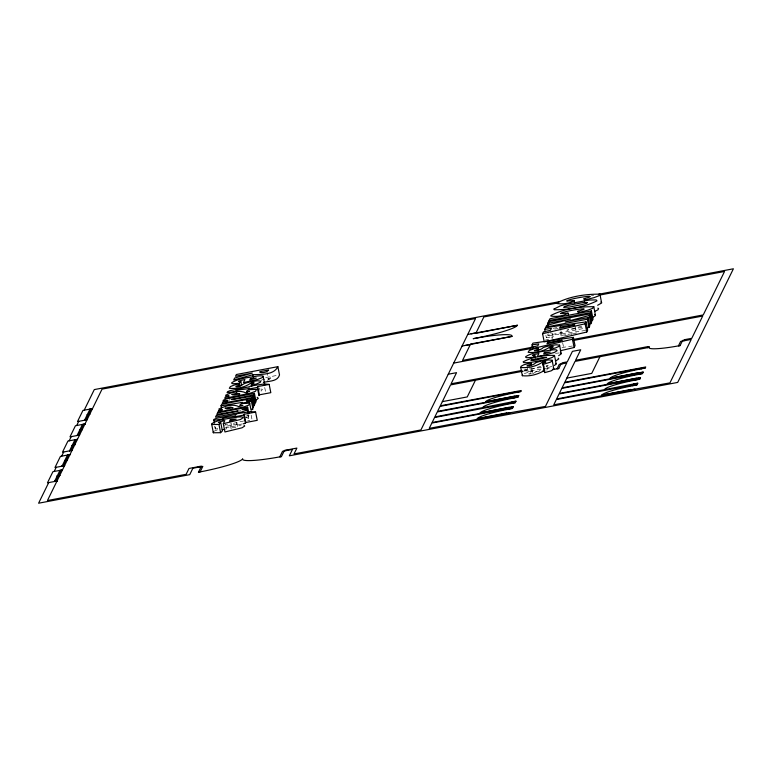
<?xml version="1.0" encoding="UTF-8"?>
<svg xmlns="http://www.w3.org/2000/svg" width="772" height="772" viewBox="0 0 772 772"><rect width="100%" height="100%" fill="white"/><g stroke="black" fill="none" stroke-linecap="round" stroke-linejoin="round"><path stroke-width="0.58" stroke-dasharray="3.86 2.9" d="M217.849 428.585L215.562 429.049L215.156 428.151L218.177 426.588M231.05 423.095L231.986 427.813L231.243 429.338L229.593 421.078M242.234 423.953L236.965 424.947L237.38 424.098L226.727 426.105M261.496 380.567L261.853 379.843L270.287 378.251L269.582 374.709M243.672 417.816L248.574 416.89L249.279 415.442L245.805 416.098M270.287 378.251L269.447 379.448L267.151 380.22M526.07 370.647L526.62 369.527L523.078 370.203M522.538 371.313L527.73 370.328L528.058 369.663L526.398 369.971M552.347 333.099L553.061 336.64L546.344 337.663L547.203 335.907L587.675 330.155M548.284 333.697L547.493 335.328L584.375 328.351M553.061 336.64L552.105 338.599L550.687 331.516M560.906 330.599L561.852 335.318L561.254 336.544L560.067 330.648M525.24 369.595L524.806 370.56L525.414 370.859L528.376 370.965A14.89 1.737 -11.3 0 0 536.144 370.029L542.417 368.842M228.715 400.475L230.239 399.423M247.831 414.68L248.536 418.212L246.538 419.321M530.142 374.198L528.617 373.957L532.767 372.519L531.348 365.436M261.052 391.163L262.432 389.377L260.714 388.943M533.143 373.503L537.148 371.129A8.994 1.052 -11.3 0 1 540.419 370.029M214.027 431.239L217.936 429.618M524.304 373.523L532.439 371.187L532.767 372.519M546.093 366.575L548.265 365.677L546.605 365.484M581.673 326.209L566.822 330.194L584.047 326.942M545.109 340.172L548.602 339.381M564.766 335.752L571.782 334.17M572.959 333.9L576.472 333.108L575.053 326.025M224.015 429.377L226.476 428.846L225.53 424.127M225.376 427.698L238.944 425.372A14.813 1.727 -11.3 0 1 241.154 425.198M540.805 366.382L532.564 368.63L543.604 367.192M224.305 425.179L227.566 424.542M591.381 295.628L593.745 295.184M265.684 377.547L278.364 375.153M553.022 328.312L558.783 327.222M554.711 329.123L558.166 328.467M243.691 420.981L229.921 424.098M247.687 420.74L249.887 420.325M545.36 368.9L552.105 368.09M231.986 427.813L237.844 427.398L236.898 422.68M238.799 411.061L240.941 410.723M561.852 335.318L574.223 333.446M561.939 347.506L572.66 345.981M555.512 353.306L559.526 352.949M546.508 369.962L547.232 369.913M246.085 417.652L248.536 418.212M562.653 342.7L563.83 348.597M545.872 335.309L546.344 337.663M546.798 365.445L547.734 370.164M530.846 366.71L532.265 373.783M529.486 365.783L531.136 374.044M527.44 368.061L528.617 373.957M266.871 371.593L268.521 379.853M264.719 387.515L265.664 392.244M259.479 387.998L259.952 390.352M251.151 415.191L252.097 419.91M248.102 414.525L248.574 416.89M236.493 422.583L236.965 424.947M215.089 426.684L215.562 429.049M214.664 426.26L215.137 428.624M551.777 366.449A14.687 1.718 -11.3 0 1 545.177 368.234M539.348 371.361A34.248 3.995 -11.3 0 1 527.73 370.328"/><path stroke-width="1.16" d="M465.391 345.422L511.971 336.409L511.981 335.752A42.402 4.95 -11.3 0 0 473.207 338.686A42.402 4.95 -11.3 0 0 516.729 326.064L517.433 325.273L471.065 333.832M552.173 360.263L550.793 362.049L543.102 364.365L544.752 372.625L551.237 370.821L553.785 369.084L552.173 360.263L548.709 359.906L541.114 361.18A8.994 1.052 -11.3 0 0 535.498 362.869C534.079 365.638 520.241 367.482 531.117 364.259L530.789 362.927L523.812 364.789L521.09 366.275L520.714 367.443L522.364 375.703C529.959 376.62 538.161 374.381 544.617 370.328M559.594 345.132L559.044 346.358L555.386 347.969L550.523 349.233L550.166 347.969C557.259 346.184 550.465 345.914 548.294 348.037C542.455 351.578 534.832 353.036 528.135 352.312L529.158 350.623L532.632 349.205L538.209 347.796L538.528 349.127C527.662 352.35 541.5 350.498 542.919 347.738A8.994 1.052 -11.3 0 1 548.535 346.049L556.129 344.775L559.594 345.132L561.205 353.952L558.658 355.689M48.704 482.606L38.6 503.219L189.729 474.655L192.875 468.247L202.833 466.365L200.102 471.933L198.443 472.242L201.444 466.114L188.995 468.469L186.129 474.317L47.449 500.536L102.058 389.127L475.552 318.527L420.943 429.936L294.026 453.926L296.892 448.078L284.443 450.433L281.442 456.561L279.782 456.87L282.513 451.302L292.472 449.42L289.326 455.827L677.7 382.42L733.4 268.781L598.483 294.286M54.165 471.47L56.211 467.292M61.673 456.146L63.719 451.967M69.181 440.831L71.227 436.653M76.689 425.507L78.744 421.329M84.196 410.193L94.3 389.58L559.42 301.669M54.513 481.506L59.975 470.37M62.021 466.192L67.482 455.046M69.528 450.867L74.99 439.731M77.036 435.553L82.498 424.417M84.553 420.238L90.015 409.092M55.893 480.995L58.421 475.841M58.556 475.562L61.084 470.409M63.401 465.68L65.929 460.527M66.064 460.247L68.592 455.094M70.908 450.356L73.436 445.203M73.572 444.923L76.1 439.77M78.426 435.041L80.944 429.888M81.089 429.608L83.608 424.455M85.933 419.717L88.462 414.564M88.597 414.294L91.115 409.141M221.506 408.156L221.033 405.792L221.796 404.238L251.855 398.555L253.505 406.815L252.801 408.263L251.151 400.002L251.855 398.555M199.514 466.992L199.784 466.433M223.301 423.693L224.826 420.595L222.365 421.116A5.578 0.647 -11.3 0 0 218.351 422.525L220.753 422.709L222.404 430.969L220.609 432.696L213.342 432.754L211.605 423.77C219.094 419.08 228.705 418.685 237.293 417.121A14.813 1.727 -11.3 0 1 242.418 417.044L243.045 417.787L240.42 419.524L223.301 423.693L224.951 431.953L242.07 427.784L244.695 426.048L244.077 425.304M245.399 423.355L243.749 415.095L244.164 414.246L255.6 412.084L257.25 420.344L245.814 422.506L245.399 423.355L243.296 423.751M246.924 408.629L247.629 407.191L217.559 412.866L216.807 414.419L238.21 410.945L216.237 415.577L215.475 417.141L241.848 411.968L246.886 409.961L245.988 409.392L242.022 409.556L246.924 408.629L247.629 412.171M252.328 397.599L253.081 396.055L231.648 399.539L253.65 394.888L254.413 393.334L226.341 398.97L223.33 400.176L223.108 400.89L227.837 400.919L222.973 401.845L222.259 403.283L252.328 397.599L253.978 405.86L254.731 404.316L253.081 396.055M257.317 387.428L257.732 386.569L269.167 384.408L270.818 392.668L259.382 394.83L258.967 395.679L257.317 387.428L248.873 389.02L249.298 388.171C246.384 389.725 236.3 389.098 235.489 391.5L227.045 392.697L227.586 391.665L230.095 390.661L250.051 386.618L250.331 386.048L264.014 383.983L269.167 384.408M277.862 366.671C273.79 375.221 261.004 374.237 252.869 374.738L233.675 379.998L234.63 378.058L252.357 373.069L235.518 376.244L236.367 374.517L277.862 366.671L279.512 374.931C277.582 381.802 268.839 380.789 263.397 382.507M285.833 450.674L286.103 450.115M475.446 380.21L467.253 396.924L442.346 401.633M511.971 336.409L470.582 344.032L462.553 360.408L533.346 347.033M517.433 325.273L475.832 333.34L483.851 316.964L558.185 302.913M562.923 363.072L561.263 363.39L558.745 368.514L557.085 368.823L559.275 364.365L566.744 362.956L545.447 406.4L477.308 418.656L477.733 418.173A29.963 3.493 -11.3 0 1 508.275 409.257L512.425 408.475L513.312 406.67L480.107 412.943L480.531 412.46A29.963 3.493 -11.3 0 1 511.074 403.553L515.223 402.772L516.043 401.093L434.839 416.948L437.299 411.939L514.075 397.426L513.805 397.985A29.963 3.493 -11.3 0 0 483.262 406.892L482.838 407.375M485.569 401.797L514.731 396.084L514.345 396.866L437.57 411.38L440.03 406.362L516.806 391.858L516.536 392.408A29.963 3.493 -11.3 0 0 485.993 401.324L485.569 401.797L518.774 395.525L517.954 397.194L513.805 397.985M532.526 347.255L532.053 344.891L532.912 343.135L573.384 337.383L575.034 345.644L574.117 347.525L560.327 350.749M544.231 341.977L542.581 333.716L543.459 331.912L550.455 330.339L551.411 328.38L544.694 329.403L545.167 331.767M544.694 329.403L545.553 327.646L586.025 321.895L587.675 330.155L586.759 332.037L545.379 341.707M548.13 325.716L547.657 323.352L548.448 321.741L589.953 313.895L591.603 322.156L590.812 323.757L588.525 324.375M549.529 322.85L549.066 320.496L549.905 318.768L591.41 310.923L593.06 319.183L592.211 320.901L590.561 312.65L591.41 310.923M508.275 409.257L508.613 408.562L431.837 423.075L429.242 428.363L506.017 413.86L506.471 412.933L477.308 418.656M511.074 403.553L511.344 402.994L434.568 417.507L432.108 422.516L508.883 408.012L509.269 407.23L480.107 412.943M574.117 347.525L572.467 339.265L573.384 337.383M562.595 363.737L563.135 362.628L567.285 361.846L572.428 351.356L580.727 349.784L575.584 360.273L647.969 346.589L647.428 347.709M586.759 332.037L585.108 323.777L586.025 321.895M586.681 327.917L588.988 327.482L587.338 319.222L588.139 317.601L565.172 321.934L589.161 315.497L589.953 313.895M588.988 327.482L589.789 325.861L588.139 317.601M599.941 356.683L591.748 373.387L566.851 378.097M684.272 340.134L682.612 340.452L680.103 345.576L678.443 345.885L680.624 341.427L691.239 339.429L669.942 382.873L601.813 395.119L602.228 394.637A29.963 3.493 -11.3 0 1 632.77 385.73L636.919 384.948L637.807 383.134L556.612 398.989L559.063 393.971L635.838 379.467L635.568 380.017A29.963 3.493 -11.3 0 0 605.026 388.934L604.611 389.406M607.342 383.838L636.495 378.126L636.118 378.907L559.343 393.421L561.794 388.403L638.569 373.889L638.299 374.449A29.963 3.493 -11.3 0 0 607.757 383.356L607.342 383.838L640.538 377.566L639.718 379.235L635.568 380.017M610.073 378.27L639.226 372.558L638.849 373.339L562.074 387.843L564.525 382.835L641.3 368.321L641.03 368.881A29.963 3.493 -11.3 0 0 610.488 377.788L610.073 378.27L643.269 371.998L642.449 373.667L638.299 374.449M641.03 368.881L645.18 368.099L645.73 366.98L564.805 382.275L575.043 361.392L649.088 347.39L649.416 346.724L647.756 347.033M632.77 385.73L633.108 385.035L556.342 399.549L553.746 404.837L630.521 390.323L630.965 389.406L601.813 395.119M683.944 340.799L684.494 339.69L691.789 338.31L702.713 316.028L572.901 340.568M264.825 384.977L263.155 376.273L262.557 375.974A14.813 1.727 -11.3 0 0 257.423 376.051C248.835 377.624 239.224 378.019 231.735 382.709L231.822 383.433L233.009 383.752L239.088 383.366L240.883 381.648L241.588 385.189C238.712 387.689 231.32 387.062 239.725 385.112L239.397 383.78L233.829 385.189L230.355 386.608L229.323 388.297C236.271 388.963 244.309 387.602 250.167 383.52C253.284 381.629 256.835 383.086 251.354 383.964L251.826 386.318M211.692 424.494L218.958 424.436L220.753 422.709M534.822 355.602L533.027 357.32L526.938 357.706L525.761 357.388L525.664 356.664C533.153 351.974 542.774 351.578 551.353 350.005A14.813 1.727 -11.3 0 1 556.487 349.928L557.114 350.671L554.489 352.408L544.086 355.245L537.37 356.577L538.885 353.479L536.434 354.01A5.578 0.647 -11.3 0 0 532.419 355.419L534.822 355.602L535.286 357.957M246.519 391.414L248.41 389.715L256.555 389.339L255.513 391.279L251.122 392.909A13.307 1.554 -11.3 0 1 244.473 394.386L224.7 398.304L225.414 396.847L229.178 395.988L226.36 395.968L225.578 395.254C231.417 392.408 239.426 389.657 245.612 392.803L249.626 391.259L246.519 391.414L246.992 393.768M241.617 385.209L244.106 383.723A8.994 1.052 -11.3 0 1 249.723 382.034L257.317 380.76L260.782 381.117L260.232 382.352L256.574 383.964L251.711 385.228L251.354 383.964M554.373 365.465L556.207 364.152L554.518 355.448C544.096 354.888 532.429 357.011 523.126 361.836L523.763 362.599L526.726 362.705A14.89 1.737 -11.3 0 0 534.494 361.769L543.527 359.984A14.687 1.718 -11.3 0 0 552.723 357.204L554.518 355.448M574.686 302.971L574.223 300.607C569.234 303.608 562.788 304.361 557.094 303.541L557.027 302.933C569.746 296.342 585.774 293.997 599.941 294.18L601.629 303L597.644 305.258M568.549 315.507L568.076 313.142C563.087 316.144 556.641 316.896 550.947 316.076L550.88 315.468C563.599 308.877 579.627 306.532 593.803 306.716L595.482 315.536L593.05 317.205M256.082 400.089L258.292 398.313L257.134 397.271M221.033 405.792L242.476 402.386L241.414 402.974C245.641 403.457 257.896 399.606 246.22 400.938L251.151 400.002M556.139 360.669L558.764 358.932L558.137 358.189M594.662 311.425L597.972 309.823L598.599 308.53L597.817 308.163M544.752 372.625L542.745 363.11C549.838 361.315 543.044 361.045 540.873 363.168C535.035 366.71 527.411 368.167 520.714 367.443M243.749 415.095L235.315 416.687L235.73 415.838C232.826 417.391 222.741 416.764 221.921 419.167L213.487 420.364L214.027 419.341L216.527 418.327L236.493 414.284L236.772 413.715L250.446 411.65L255.6 412.084M584.52 301.051L584.047 298.696C604.187 293.36 569.34 298.349 566.696 301.022L574.223 300.607M578.373 313.586L577.9 311.222C598.049 305.895 563.193 310.884 560.549 313.557L568.076 313.142M542.581 333.716L585.108 323.777M572.467 339.265L529.939 349.205L530.827 347.4L537.814 345.827L538.769 343.868L532.053 344.891M198.443 472.242L203.876 471.171A42.402 4.95 -11.3 0 0 242.669 458.829A42.402 4.95 -11.3 0 0 276.048 457.535L281.442 456.561M599.487 295.107L724.551 271.464L703.253 314.918L573.471 339.448M467.745 334.459L476.044 332.896M549.066 320.496L590.561 312.65M92.505 408.62L82.951 410.424L77.499 421.57L87.043 419.765M89.938 409.237L92.428 408.764M89.87 409.372L92.36 408.899M547.657 323.352L570.44 319.048L546.634 325.446L545.843 327.067L587.338 319.222M87.284 414.66L89.841 414.053M87.207 414.805L89.706 414.332M462.071 346.049L470.37 344.476M84.621 420.093L87.178 419.486M84.988 423.944L75.444 425.748L69.982 436.884L79.526 435.08M82.43 424.552L84.92 424.079M82.363 424.687L84.852 424.224M79.844 429.84L82.334 429.377M79.767 429.985L82.257 429.512M79.699 430.12L82.189 429.647M453.714 363.091L530.412 348.597M77.113 435.418L79.67 434.8M77.48 439.258L67.936 441.063L62.474 452.209L72.018 450.404M74.923 439.866L77.412 439.403M74.855 440.011L77.345 439.538M72.327 445.164L74.816 444.691M72.259 445.299L74.749 444.826M448.252 374.237L456.551 372.664L451.089 383.809L521.901 370.425M72.192 445.444L74.681 444.971M69.663 450.597L72.153 450.124M69.596 450.732L72.085 450.259M69.972 454.583L60.428 456.387L54.966 467.523L64.51 465.719M67.415 455.19L69.905 454.718M67.347 455.326L69.837 454.853M522.538 371.313L450.539 384.919L440.301 405.811L521.225 390.516L520.685 391.626L516.536 392.408M64.819 460.479L67.309 460.006M64.751 460.623L67.241 460.151M64.684 460.759L67.174 460.286M62.156 465.912L64.645 465.439M62.088 466.047L64.578 465.584M62.464 469.897L52.921 471.702L47.459 482.838L57.003 481.033M59.907 470.505L62.397 470.032M59.84 470.65L62.329 470.177M57.311 475.803L59.801 475.33M57.244 475.938L59.733 475.465M57.176 476.073L59.666 475.61M516.642 392.186L520.791 391.404M641.136 368.659L645.286 367.868M54.648 481.226L57.138 480.763M54.58 481.371L57.07 480.898M514.509 396.538L518.659 395.747M639.013 373.001L643.163 372.22M513.911 397.763L518.06 396.972M638.405 374.227L642.555 373.445M511.778 402.106L515.928 401.315M636.282 378.57L640.432 377.788M511.18 403.331L515.329 402.54M635.674 379.795L639.824 379.013M509.047 407.674L513.197 406.892M633.551 384.138L637.701 383.356M508.381 409.035L512.531 408.253M632.876 385.508L637.025 384.726M506.249 413.387L510.398 412.595M630.753 389.85L634.902 389.069M680.103 345.576L676.359 346.252A34.248 3.995 -11.3 0 1 649.088 347.39M558.745 368.514L555.01 369.19A34.248 3.995 -11.3 0 1 552.868 369.556M240.883 381.648L238.48 381.464A5.578 0.647 -11.3 0 1 242.495 380.056L244.956 379.525L243.431 382.623L257.945 379.351L262.306 377.585L263.155 376.273M252.058 408.793L252.994 409.112L251.045 410.164L249.395 401.903M555.551 363.419L556.168 363.708M600.828 302.074L601.591 302.431M594.691 314.609L595.453 314.966M264.207 384.234L264.806 384.524M560.675 353.065L561.244 353.393M553.263 368.196L553.823 368.524M584.047 298.696L585.823 299.739L594.064 297.625L598.725 295.84L599.941 294.18M577.9 311.222L579.676 312.274L587.917 310.161L592.578 308.375L593.803 306.716M542.745 363.11L543.102 364.365M589.161 315.497L590.812 323.757M550.388 346.937L550.861 349.291M550.166 347.969L550.639 350.334M542.967 362.068L543.913 366.787M538.209 347.796L538.682 350.15M530.789 362.927L531.261 365.291M257.732 386.569L259.382 394.83M252.869 374.738L253.341 377.103M254.413 393.334L256.063 401.594L255.3 403.148L253.65 394.888M251.575 382.931L252.048 385.286M247.629 407.191L248.806 413.088M239.397 383.78L239.87 386.145M239.088 383.366L239.561 385.73M244.164 414.246L245.814 422.506M236.078 390.709L236.55 393.073M222.51 418.376L222.983 420.74M218.958 424.436L220.609 432.696M213.912 420.788L214.384 423.143M213.255 432.03L213.342 432.754M251.421 411.428L251.508 412.142M522.345 375.076L522.364 375.703M222.239 429.83A5.578 0.647 -11.3 0 1 224.015 429.377M544.733 370.753A34.248 3.995 -11.3 0 1 542.861 370.985M554.045 309.022L554.267 309.755C568.588 309.833 584.201 307.227 596.988 300.848L596.167 299.903L589.412 300.057L567.266 304.052A19.609 2.287 -11.3 0 0 560.202 305.934L554.045 309.022M218.63 410.685L217.926 412.132L237.689 408.224A13.307 1.554 -11.3 0 0 244.338 406.738L248.729 405.117L249.771 403.167L241.626 403.553L239.745 405.242L242.91 405.377L238.828 406.632C232.642 403.486 224.633 406.246 218.804 409.083L219.576 409.807L222.394 409.826L218.63 410.685M230.336 419.553L229.593 421.078L236.193 419.138L230.336 419.553M250.475 378.483L249.723 380.007L256.323 378.077L250.475 378.483M260.203 371.583L259.846 372.307C262.422 373.059 267.025 372.48 268.637 369.991L260.203 371.583M547.56 342.546L546.962 343.772L562.18 340.336L547.56 342.546M544.405 352.437L543.662 353.962L550.262 352.032L544.405 352.437M560.202 327.058L559.603 328.283L574.822 324.848L560.202 327.058M587.28 302.672L586.363 303.29A7.739 0.907 -11.3 0 1 582.542 304.477L569.582 307.024L563.705 307.381L564.593 306.542A7.643 0.888 -11.3 0 1 568.491 305.345L583.42 302.527L587.28 302.672M232.015 394.367C232.526 395.93 237.882 393.952 239.812 393.894L237.091 393.266L232.015 394.367M225.231 408.205C225.742 409.768 231.098 407.79 233.028 407.732L230.307 407.105L225.231 408.205M531.541 359.984L530.914 360.379L534.928 360.263L546.615 357.417L542.591 357.523L531.541 359.984"/></g></svg>
